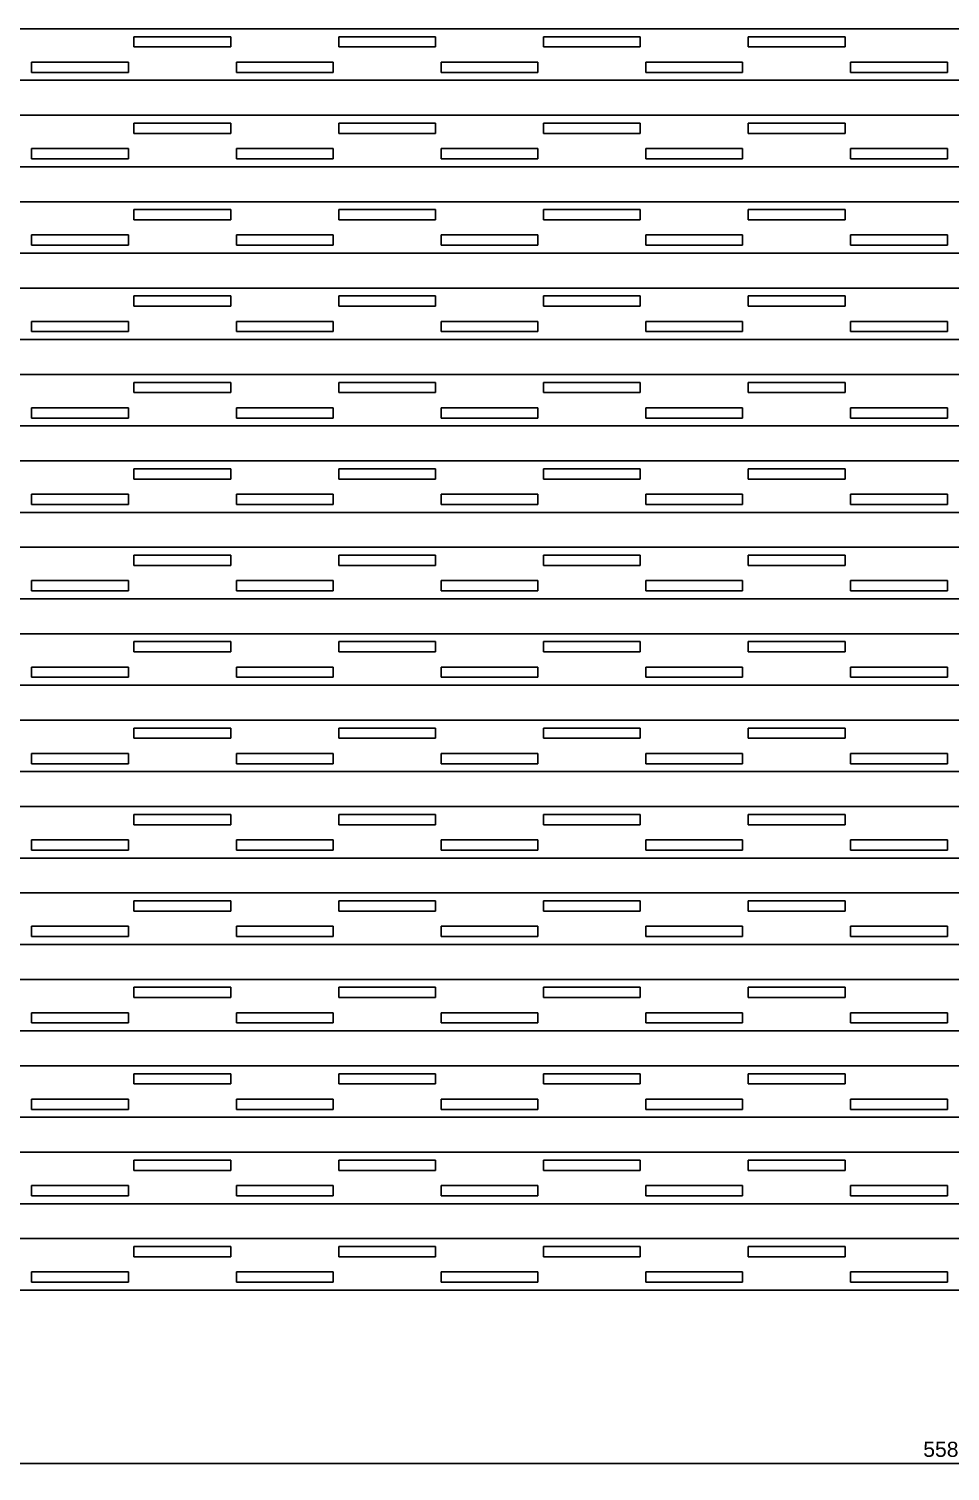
# Model space of a CAD drawing. Header units: millimetres. Extents: x 2508 to 3079, y 1225 to 1463.
# Drawn here: x 2647.7 to 2800, y 1224.8 to 1463.1 of the extents above; entities that cross this region are included whole.
import ezdxf

# ---------------------------------------------------------------- set-up
doc = ezdxf.new("R2010")
doc.units = ezdxf.units.MM
doc.styles.get("Standard").update_dxf_attribs({"font": 'arial.ttf'})
doc.dimstyles.new('ISO-25', dxfattribs={"dimtxt": 2.5, "dimasz": 2.5, "dimexe": 1.25, "dimexo": 0.625, "dimtad": 1, "dimtxsty": 'Standard', "dimcen": 2.5, "dimadec": 0, "dimazin": 0, "dimtfac": 1, "dimtmove": 0, "dimatfit": 3, "dimfxl": 1, "dimarcsym": 0})

# ---------------------------------------------------------------- blocks, each defined once
blk = doc.blocks.new('*D1')
at = {"color": 0, "lineweight": -2, "transparency": 16777216}
for p, q in [((2520.85, 1254.11), (2520.85, 1224.82)), ((3079.04, 1254.11), (3079.04, 1224.82)), ((2523.35, 1226.07), (3076.54, 1226.07))]:
    blk.add_line(p, q, dxfattribs=at)
at = {"color": 0, "transparency": 16777216}
for points in [[(2523.35, 1226.49), (2523.35, 1225.66), (2520.85, 1226.07)], [(3076.54, 1226.49), (3076.54, 1225.66), (3079.04, 1226.07)]]:
    blk.add_solid(points, dxfattribs=at)
at = {"layer": 'Defpoints', "color": 0, "transparency": 16777216}
for p in [(2520.85, 1254.73, -3.5), (3079.04, 1254.73, -3.5), (3079.04, 1226.07)]:
    blk.add_point(p, dxfattribs=at)
at = {"color": 0, "transparency": 16777216, "insert": (2799.95, 1228.2), "char_height": 2.5, "attachment_point": 5}
blk.add_mtext('558,2', dxfattribs=at)

msp = doc.modelspace()

# ---------------------------------------------------------------- linework, layer by layer
for p, q in [((3079.04422, 1463.08455), (2520.84922, 1463.08455)), ((2681.12922, 1461.78055), (2665.12922, 1461.78055)), ((2665.12922, 1461.78055), (2665.12922, 1460.08855)), ((2681.12922, 1460.08855), (2681.12922, 1461.78055)), ((2714.96922, 1461.78055), (2698.96922, 1461.78055)), ((2698.96922, 1461.78055), (2698.96922, 1460.08855)), ((2714.96922, 1460.08855), (2714.96922, 1461.78055)), ((2748.80922, 1461.78055), (2732.80922, 1461.78055)), ((2732.80922, 1461.78055), (2732.80922, 1460.08855)), ((2748.80922, 1460.08855), (2748.80922, 1461.78055)), ((2782.64922, 1461.78055), (2766.64922, 1461.78055)), ((2766.64922, 1461.78055), (2766.64922, 1460.08855)), ((2782.64922, 1460.08855), (2782.64922, 1461.78055)), ((2665.12922, 1460.08855), (2681.12922, 1460.08855)), ((2698.96922, 1460.08855), (2714.96922, 1460.08855)), ((2732.80922, 1460.08855), (2748.80922, 1460.08855)), ((2766.64922, 1460.08855), (2782.64922, 1460.08855)), ((2664.20922, 1457.58055), (2648.20922, 1457.58055)), ((2648.20922, 1457.58055), (2648.20922, 1455.88855)), ((2648.20922, 1455.88855), (2664.20922, 1455.88855)), ((2664.20922, 1455.88855), (2664.20922, 1457.58055)), ((2698.04922, 1457.58055), (2682.04922, 1457.58055)), ((2682.04922, 1457.58055), (2682.04922, 1455.88855)), ((2682.04922, 1455.88855), (2698.04922, 1455.88855)), ((2698.04922, 1455.88855), (2698.04922, 1457.58055)), ((2731.88922, 1457.58055), (2715.88922, 1457.58055)), ((2715.88922, 1457.58055), (2715.88922, 1455.88855)), ((2715.88922, 1455.88855), (2731.88922, 1455.88855)), ((2731.88922, 1455.88855), (2731.88922, 1457.58055)), ((2765.72922, 1457.58055), (2749.72922, 1457.58055)), ((2749.72922, 1457.58055), (2749.72922, 1455.88855)), ((2749.72922, 1455.88855), (2765.72922, 1455.88855)), ((2765.72922, 1455.88855), (2765.72922, 1457.58055)), ((2799.56922, 1457.58055), (2783.56922, 1457.58055)), ((2783.56922, 1457.58055), (2783.56922, 1455.88855)), ((2783.56922, 1455.88855), (2799.56922, 1455.88855)), ((2799.56922, 1455.88855), (2799.56922, 1457.58055)), ((2520.84922, 1454.58455), (3079.04422, 1454.58455)), ((3079.04422, 1454.58455, -3.5), (2520.84922, 1454.58455, -3.5)), ((3079.04422, 1448.80955), (2520.84922, 1448.80955)), ((2681.12922, 1447.50555), (2665.12922, 1447.50555)), ((2665.12922, 1447.50555), (2665.12922, 1445.81355)), ((2681.12922, 1445.81355), (2681.12922, 1447.50555)), ((2714.96922, 1447.50555), (2698.96922, 1447.50555)), ((2698.96922, 1447.50555), (2698.96922, 1445.81355)), ((2714.96922, 1445.81355), (2714.96922, 1447.50555)), ((2748.80922, 1447.50555), (2732.80922, 1447.50555)), ((2732.80922, 1447.50555), (2732.80922, 1445.81355)), ((2748.80922, 1445.81355), (2748.80922, 1447.50555)), ((2782.64922, 1447.50555), (2766.64922, 1447.50555)), ((2766.64922, 1447.50555), (2766.64922, 1445.81355)), ((2782.64922, 1445.81355), (2782.64922, 1447.50555)), ((2665.12922, 1445.81355), (2681.12922, 1445.81355)), ((2698.96922, 1445.81355), (2714.96922, 1445.81355)), ((2732.80922, 1445.81355), (2748.80922, 1445.81355)), ((2766.64922, 1445.81355), (2782.64922, 1445.81355)), ((2664.20922, 1443.30555), (2648.20922, 1443.30555)), ((2648.20922, 1443.30555), (2648.20922, 1441.61355)), ((2648.20922, 1441.61355), (2664.20922, 1441.61355)), ((2664.20922, 1441.61355), (2664.20922, 1443.30555)), ((2698.04922, 1443.30555), (2682.04922, 1443.30555)), ((2682.04922, 1443.30555), (2682.04922, 1441.61355)), ((2682.04922, 1441.61355), (2698.04922, 1441.61355)), ((2698.04922, 1441.61355), (2698.04922, 1443.30555)), ((2731.88922, 1443.30555), (2715.88922, 1443.30555)), ((2715.88922, 1443.30555), (2715.88922, 1441.61355)), ((2715.88922, 1441.61355), (2731.88922, 1441.61355)), ((2731.88922, 1441.61355), (2731.88922, 1443.30555)), ((2765.72922, 1443.30555), (2749.72922, 1443.30555)), ((2749.72922, 1443.30555), (2749.72922, 1441.61355)), ((2749.72922, 1441.61355), (2765.72922, 1441.61355)), ((2765.72922, 1441.61355), (2765.72922, 1443.30555)), ((2799.56922, 1443.30555), (2783.56922, 1443.30555)), ((2783.56922, 1443.30555), (2783.56922, 1441.61355)), ((2783.56922, 1441.61355), (2799.56922, 1441.61355)), ((2799.56922, 1441.61355), (2799.56922, 1443.30555)), ((2520.84922, 1440.30955), (3079.04422, 1440.30955)), ((3079.04422, 1440.30955, -3.5), (2520.84922, 1440.30955, -3.5)), ((3079.04422, 1434.53455), (2520.84922, 1434.53455)), ((2681.12922, 1433.23055), (2665.12922, 1433.23055)), ((2665.12922, 1433.23055), (2665.12922, 1431.53855)), ((2681.12922, 1431.53855), (2681.12922, 1433.23055)), ((2714.96922, 1433.23055), (2698.96922, 1433.23055)), ((2698.96922, 1433.23055), (2698.96922, 1431.53855)), ((2714.96922, 1431.53855), (2714.96922, 1433.23055)), ((2748.80922, 1433.23055), (2732.80922, 1433.23055)), ((2732.80922, 1433.23055), (2732.80922, 1431.53855)), ((2748.80922, 1431.53855), (2748.80922, 1433.23055)), ((2782.64922, 1433.23055), (2766.64922, 1433.23055)), ((2766.64922, 1433.23055), (2766.64922, 1431.53855)), ((2782.64922, 1431.53855), (2782.64922, 1433.23055)), ((2665.12922, 1431.53855), (2681.12922, 1431.53855)), ((2698.96922, 1431.53855), (2714.96922, 1431.53855)), ((2732.80922, 1431.53855), (2748.80922, 1431.53855)), ((2766.64922, 1431.53855), (2782.64922, 1431.53855)), ((2664.20922, 1429.03055), (2648.20922, 1429.03055)), ((2648.20922, 1429.03055), (2648.20922, 1427.33855)), ((2648.20922, 1427.33855), (2664.20922, 1427.33855)), ((2664.20922, 1427.33855), (2664.20922, 1429.03055)), ((2698.04922, 1429.03055), (2682.04922, 1429.03055)), ((2682.04922, 1429.03055), (2682.04922, 1427.33855)), ((2682.04922, 1427.33855), (2698.04922, 1427.33855)), ((2698.04922, 1427.33855), (2698.04922, 1429.03055)), ((2731.88922, 1429.03055), (2715.88922, 1429.03055)), ((2715.88922, 1429.03055), (2715.88922, 1427.33855)), ((2715.88922, 1427.33855), (2731.88922, 1427.33855)), ((2731.88922, 1427.33855), (2731.88922, 1429.03055)), ((2765.72922, 1429.03055), (2749.72922, 1429.03055)), ((2749.72922, 1429.03055), (2749.72922, 1427.33855)), ((2749.72922, 1427.33855), (2765.72922, 1427.33855)), ((2765.72922, 1427.33855), (2765.72922, 1429.03055)), ((2799.56922, 1429.03055), (2783.56922, 1429.03055)), ((2783.56922, 1429.03055), (2783.56922, 1427.33855)), ((2783.56922, 1427.33855), (2799.56922, 1427.33855)), ((2799.56922, 1427.33855), (2799.56922, 1429.03055)), ((2520.84922, 1426.03455), (3079.04422, 1426.03455)), ((3079.04422, 1426.03455, -3.5), (2520.84922, 1426.03455, -3.5)), ((3079.04422, 1420.25955), (2520.84922, 1420.25955)), ((2681.12922, 1418.95555), (2665.12922, 1418.95555)), ((2665.12922, 1418.95555), (2665.12922, 1417.26355)), ((2681.12922, 1417.26355), (2681.12922, 1418.95555)), ((2714.96922, 1418.95555), (2698.96922, 1418.95555)), ((2698.96922, 1418.95555), (2698.96922, 1417.26355)), ((2714.96922, 1417.26355), (2714.96922, 1418.95555)), ((2748.80922, 1418.95555), (2732.80922, 1418.95555)), ((2732.80922, 1418.95555), (2732.80922, 1417.26355)), ((2748.80922, 1417.26355), (2748.80922, 1418.95555)), ((2782.64922, 1418.95555), (2766.64922, 1418.95555)), ((2766.64922, 1418.95555), (2766.64922, 1417.26355)), ((2782.64922, 1417.26355), (2782.64922, 1418.95555)), ((2665.12922, 1417.26355), (2681.12922, 1417.26355)), ((2698.96922, 1417.26355), (2714.96922, 1417.26355)), ((2732.80922, 1417.26355), (2748.80922, 1417.26355)), ((2766.64922, 1417.26355), (2782.64922, 1417.26355)), ((2664.20922, 1414.75555), (2648.20922, 1414.75555)), ((2648.20922, 1414.75555), (2648.20922, 1413.06355)), ((2648.20922, 1413.06355), (2664.20922, 1413.06355)), ((2664.20922, 1413.06355), (2664.20922, 1414.75555)), ((2698.04922, 1414.75555), (2682.04922, 1414.75555)), ((2682.04922, 1414.75555), (2682.04922, 1413.06355)), ((2682.04922, 1413.06355), (2698.04922, 1413.06355)), ((2698.04922, 1413.06355), (2698.04922, 1414.75555)), ((2731.88922, 1414.75555), (2715.88922, 1414.75555)), ((2715.88922, 1414.75555), (2715.88922, 1413.06355)), ((2715.88922, 1413.06355), (2731.88922, 1413.06355)), ((2731.88922, 1413.06355), (2731.88922, 1414.75555)), ((2765.72922, 1414.75555), (2749.72922, 1414.75555)), ((2749.72922, 1414.75555), (2749.72922, 1413.06355)), ((2749.72922, 1413.06355), (2765.72922, 1413.06355)), ((2765.72922, 1413.06355), (2765.72922, 1414.75555)), ((2799.56922, 1414.75555), (2783.56922, 1414.75555)), ((2783.56922, 1414.75555), (2783.56922, 1413.06355)), ((2783.56922, 1413.06355), (2799.56922, 1413.06355)), ((2799.56922, 1413.06355), (2799.56922, 1414.75555)), ((2520.84922, 1411.75955), (3079.04422, 1411.75955)), ((3079.04422, 1411.75955, -3.5), (2520.84922, 1411.75955, -3.5)), ((3079.04422, 1405.98455), (2520.84922, 1405.98455)), ((2681.12922, 1404.68055), (2665.12922, 1404.68055)), ((2665.12922, 1404.68055), (2665.12922, 1402.98855)), ((2681.12922, 1402.98855), (2681.12922, 1404.68055)), ((2714.96922, 1404.68055), (2698.96922, 1404.68055)), ((2698.96922, 1404.68055), (2698.96922, 1402.98855)), ((2714.96922, 1402.98855), (2714.96922, 1404.68055)), ((2748.80922, 1404.68055), (2732.80922, 1404.68055)), ((2732.80922, 1404.68055), (2732.80922, 1402.98855)), ((2748.80922, 1402.98855), (2748.80922, 1404.68055)), ((2782.64922, 1404.68055), (2766.64922, 1404.68055)), ((2766.64922, 1404.68055), (2766.64922, 1402.98855)), ((2782.64922, 1402.98855), (2782.64922, 1404.68055)), ((2665.12922, 1402.98855), (2681.12922, 1402.98855)), ((2698.96922, 1402.98855), (2714.96922, 1402.98855)), ((2732.80922, 1402.98855), (2748.80922, 1402.98855)), ((2766.64922, 1402.98855), (2782.64922, 1402.98855)), ((2664.20922, 1400.48055), (2648.20922, 1400.48055)), ((2648.20922, 1400.48055), (2648.20922, 1398.78855)), ((2648.20922, 1398.78855), (2664.20922, 1398.78855)), ((2664.20922, 1398.78855), (2664.20922, 1400.48055)), ((2698.04922, 1400.48055), (2682.04922, 1400.48055)), ((2682.04922, 1400.48055), (2682.04922, 1398.78855)), ((2682.04922, 1398.78855), (2698.04922, 1398.78855)), ((2698.04922, 1398.78855), (2698.04922, 1400.48055)), ((2731.88922, 1400.48055), (2715.88922, 1400.48055)), ((2715.88922, 1400.48055), (2715.88922, 1398.78855)), ((2715.88922, 1398.78855), (2731.88922, 1398.78855)), ((2731.88922, 1398.78855), (2731.88922, 1400.48055)), ((2765.72922, 1400.48055), (2749.72922, 1400.48055)), ((2749.72922, 1400.48055), (2749.72922, 1398.78855)), ((2749.72922, 1398.78855), (2765.72922, 1398.78855)), ((2765.72922, 1398.78855), (2765.72922, 1400.48055)), ((2799.56922, 1400.48055), (2783.56922, 1400.48055)), ((2783.56922, 1400.48055), (2783.56922, 1398.78855)), ((2783.56922, 1398.78855), (2799.56922, 1398.78855)), ((2799.56922, 1398.78855), (2799.56922, 1400.48055)), ((2520.84922, 1397.48455), (3079.04422, 1397.48455)), ((3079.04422, 1397.48455, -3.5), (2520.84922, 1397.48455, -3.5)), ((3079.04422, 1391.70955), (2520.84922, 1391.70955)), ((2681.12922, 1390.40555), (2665.12922, 1390.40555)), ((2665.12922, 1390.40555), (2665.12922, 1388.71355)), ((2681.12922, 1388.71355), (2681.12922, 1390.40555)), ((2714.96922, 1390.40555), (2698.96922, 1390.40555)), ((2698.96922, 1390.40555), (2698.96922, 1388.71355)), ((2714.96922, 1388.71355), (2714.96922, 1390.40555)), ((2748.80922, 1390.40555), (2732.80922, 1390.40555)), ((2732.80922, 1390.40555), (2732.80922, 1388.71355)), ((2748.80922, 1388.71355), (2748.80922, 1390.40555)), ((2782.64922, 1390.40555), (2766.64922, 1390.40555)), ((2766.64922, 1390.40555), (2766.64922, 1388.71355)), ((2782.64922, 1388.71355), (2782.64922, 1390.40555)), ((2665.12922, 1388.71355), (2681.12922, 1388.71355)), ((2698.96922, 1388.71355), (2714.96922, 1388.71355)), ((2732.80922, 1388.71355), (2748.80922, 1388.71355)), ((2766.64922, 1388.71355), (2782.64922, 1388.71355)), ((2664.20922, 1386.20555), (2648.20922, 1386.20555)), ((2648.20922, 1386.20555), (2648.20922, 1384.51355)), ((2648.20922, 1384.51355), (2664.20922, 1384.51355)), ((2664.20922, 1384.51355), (2664.20922, 1386.20555)), ((2698.04922, 1386.20555), (2682.04922, 1386.20555)), ((2682.04922, 1386.20555), (2682.04922, 1384.51355)), ((2682.04922, 1384.51355), (2698.04922, 1384.51355)), ((2698.04922, 1384.51355), (2698.04922, 1386.20555)), ((2731.88922, 1386.20555), (2715.88922, 1386.20555)), ((2715.88922, 1386.20555), (2715.88922, 1384.51355)), ((2715.88922, 1384.51355), (2731.88922, 1384.51355)), ((2731.88922, 1384.51355), (2731.88922, 1386.20555)), ((2765.72922, 1386.20555), (2749.72922, 1386.20555)), ((2749.72922, 1386.20555), (2749.72922, 1384.51355)), ((2749.72922, 1384.51355), (2765.72922, 1384.51355)), ((2765.72922, 1384.51355), (2765.72922, 1386.20555)), ((2799.56922, 1386.20555), (2783.56922, 1386.20555)), ((2783.56922, 1386.20555), (2783.56922, 1384.51355)), ((2783.56922, 1384.51355), (2799.56922, 1384.51355)), ((2799.56922, 1384.51355), (2799.56922, 1386.20555)), ((2520.84922, 1383.20955), (3079.04422, 1383.20955)), ((3079.04422, 1383.20955, -3.5), (2520.84922, 1383.20955, -3.5)), ((3079.04422, 1377.43455), (2520.84922, 1377.43455)), ((2681.12922, 1376.13055), (2665.12922, 1376.13055)), ((2665.12922, 1376.13055), (2665.12922, 1374.43855)), ((2681.12922, 1374.43855), (2681.12922, 1376.13055)), ((2714.96922, 1376.13055), (2698.96922, 1376.13055)), ((2698.96922, 1376.13055), (2698.96922, 1374.43855)), ((2714.96922, 1374.43855), (2714.96922, 1376.13055)), ((2748.80922, 1376.13055), (2732.80922, 1376.13055)), ((2732.80922, 1376.13055), (2732.80922, 1374.43855)), ((2748.80922, 1374.43855), (2748.80922, 1376.13055)), ((2782.64922, 1376.13055), (2766.64922, 1376.13055)), ((2766.64922, 1376.13055), (2766.64922, 1374.43855)), ((2782.64922, 1374.43855), (2782.64922, 1376.13055)), ((2665.12922, 1374.43855), (2681.12922, 1374.43855)), ((2698.96922, 1374.43855), (2714.96922, 1374.43855)), ((2732.80922, 1374.43855), (2748.80922, 1374.43855)), ((2766.64922, 1374.43855), (2782.64922, 1374.43855)), ((2664.20922, 1371.93055), (2648.20922, 1371.93055)), ((2648.20922, 1371.93055), (2648.20922, 1370.23855)), ((2648.20922, 1370.23855), (2664.20922, 1370.23855)), ((2664.20922, 1370.23855), (2664.20922, 1371.93055)), ((2698.04922, 1371.93055), (2682.04922, 1371.93055)), ((2682.04922, 1371.93055), (2682.04922, 1370.23855)), ((2682.04922, 1370.23855), (2698.04922, 1370.23855)), ((2698.04922, 1370.23855), (2698.04922, 1371.93055)), ((2731.88922, 1371.93055), (2715.88922, 1371.93055)), ((2715.88922, 1371.93055), (2715.88922, 1370.23855)), ((2715.88922, 1370.23855), (2731.88922, 1370.23855)), ((2731.88922, 1370.23855), (2731.88922, 1371.93055)), ((2765.72922, 1371.93055), (2749.72922, 1371.93055)), ((2749.72922, 1371.93055), (2749.72922, 1370.23855)), ((2749.72922, 1370.23855), (2765.72922, 1370.23855)), ((2765.72922, 1370.23855), (2765.72922, 1371.93055)), ((2799.56922, 1371.93055), (2783.56922, 1371.93055)), ((2783.56922, 1371.93055), (2783.56922, 1370.23855)), ((2783.56922, 1370.23855), (2799.56922, 1370.23855)), ((2799.56922, 1370.23855), (2799.56922, 1371.93055)), ((2520.84922, 1368.93455), (3079.04422, 1368.93455)), ((3079.04422, 1368.93455, -3.5), (2520.84922, 1368.93455, -3.5)), ((3079.04422, 1363.15955), (2520.84922, 1363.15955)), ((2681.12922, 1361.85555), (2665.12922, 1361.85555)), ((2665.12922, 1361.85555), (2665.12922, 1360.16355)), ((2681.12922, 1360.16355), (2681.12922, 1361.85555)), ((2714.96922, 1361.85555), (2698.96922, 1361.85555)), ((2698.96922, 1361.85555), (2698.96922, 1360.16355)), ((2714.96922, 1360.16355), (2714.96922, 1361.85555)), ((2748.80922, 1361.85555), (2732.80922, 1361.85555)), ((2732.80922, 1361.85555), (2732.80922, 1360.16355)), ((2748.80922, 1360.16355), (2748.80922, 1361.85555)), ((2782.64922, 1361.85555), (2766.64922, 1361.85555)), ((2766.64922, 1361.85555), (2766.64922, 1360.16355)), ((2782.64922, 1360.16355), (2782.64922, 1361.85555)), ((2665.12922, 1360.16355), (2681.12922, 1360.16355)), ((2698.96922, 1360.16355), (2714.96922, 1360.16355)), ((2732.80922, 1360.16355), (2748.80922, 1360.16355)), ((2766.64922, 1360.16355), (2782.64922, 1360.16355)), ((2664.20922, 1357.65555), (2648.20922, 1357.65555)), ((2648.20922, 1357.65555), (2648.20922, 1355.96355)), ((2648.20922, 1355.96355), (2664.20922, 1355.96355)), ((2664.20922, 1355.96355), (2664.20922, 1357.65555)), ((2698.04922, 1357.65555), (2682.04922, 1357.65555)), ((2682.04922, 1357.65555), (2682.04922, 1355.96355)), ((2682.04922, 1355.96355), (2698.04922, 1355.96355)), ((2698.04922, 1355.96355), (2698.04922, 1357.65555)), ((2731.88922, 1357.65555), (2715.88922, 1357.65555)), ((2715.88922, 1357.65555), (2715.88922, 1355.96355)), ((2715.88922, 1355.96355), (2731.88922, 1355.96355)), ((2731.88922, 1355.96355), (2731.88922, 1357.65555)), ((2765.72922, 1357.65555), (2749.72922, 1357.65555)), ((2749.72922, 1357.65555), (2749.72922, 1355.96355)), ((2749.72922, 1355.96355), (2765.72922, 1355.96355)), ((2765.72922, 1355.96355), (2765.72922, 1357.65555)), ((2799.56922, 1357.65555), (2783.56922, 1357.65555)), ((2783.56922, 1357.65555), (2783.56922, 1355.96355)), ((2783.56922, 1355.96355), (2799.56922, 1355.96355)), ((2799.56922, 1355.96355), (2799.56922, 1357.65555)), ((2520.84922, 1354.65955), (3079.04422, 1354.65955)), ((3079.04422, 1354.65955, -3.5), (2520.84922, 1354.65955, -3.5)), ((3079.04422, 1348.88455), (2520.84922, 1348.88455)), ((2681.12922, 1347.58055), (2665.12922, 1347.58055)), ((2665.12922, 1347.58055), (2665.12922, 1345.88855)), ((2681.12922, 1345.88855), (2681.12922, 1347.58055)), ((2714.96922, 1347.58055), (2698.96922, 1347.58055)), ((2698.96922, 1347.58055), (2698.96922, 1345.88855)), ((2714.96922, 1345.88855), (2714.96922, 1347.58055)), ((2748.80922, 1347.58055), (2732.80922, 1347.58055)), ((2732.80922, 1347.58055), (2732.80922, 1345.88855)), ((2748.80922, 1345.88855), (2748.80922, 1347.58055)), ((2782.64922, 1347.58055), (2766.64922, 1347.58055)), ((2766.64922, 1347.58055), (2766.64922, 1345.88855)), ((2782.64922, 1345.88855), (2782.64922, 1347.58055)), ((2665.12922, 1345.88855), (2681.12922, 1345.88855)), ((2698.96922, 1345.88855), (2714.96922, 1345.88855)), ((2732.80922, 1345.88855), (2748.80922, 1345.88855)), ((2766.64922, 1345.88855), (2782.64922, 1345.88855)), ((2664.20922, 1343.38055), (2648.20922, 1343.38055)), ((2648.20922, 1343.38055), (2648.20922, 1341.68855)), ((2648.20922, 1341.68855), (2664.20922, 1341.68855)), ((2664.20922, 1341.68855), (2664.20922, 1343.38055)), ((2698.04922, 1343.38055), (2682.04922, 1343.38055)), ((2682.04922, 1343.38055), (2682.04922, 1341.68855)), ((2682.04922, 1341.68855), (2698.04922, 1341.68855)), ((2698.04922, 1341.68855), (2698.04922, 1343.38055)), ((2731.88922, 1343.38055), (2715.88922, 1343.38055)), ((2715.88922, 1343.38055), (2715.88922, 1341.68855)), ((2715.88922, 1341.68855), (2731.88922, 1341.68855)), ((2731.88922, 1341.68855), (2731.88922, 1343.38055)), ((2765.72922, 1343.38055), (2749.72922, 1343.38055)), ((2749.72922, 1343.38055), (2749.72922, 1341.68855)), ((2749.72922, 1341.68855), (2765.72922, 1341.68855)), ((2765.72922, 1341.68855), (2765.72922, 1343.38055)), ((2799.56922, 1343.38055), (2783.56922, 1343.38055)), ((2783.56922, 1343.38055), (2783.56922, 1341.68855)), ((2783.56922, 1341.68855), (2799.56922, 1341.68855)), ((2799.56922, 1341.68855), (2799.56922, 1343.38055)), ((2520.84922, 1340.38455), (3079.04422, 1340.38455)), ((3079.04422, 1340.38455, -3.5), (2520.84922, 1340.38455, -3.5)), ((3079.04422, 1334.60955), (2520.84922, 1334.60955)), ((2681.12922, 1333.30555), (2665.12922, 1333.30555)), ((2665.12922, 1333.30555), (2665.12922, 1331.61355)), ((2681.12922, 1331.61355), (2681.12922, 1333.30555)), ((2714.96922, 1333.30555), (2698.96922, 1333.30555)), ((2698.96922, 1333.30555), (2698.96922, 1331.61355)), ((2714.96922, 1331.61355), (2714.96922, 1333.30555)), ((2748.80922, 1333.30555), (2732.80922, 1333.30555)), ((2732.80922, 1333.30555), (2732.80922, 1331.61355)), ((2748.80922, 1331.61355), (2748.80922, 1333.30555)), ((2782.64922, 1333.30555), (2766.64922, 1333.30555)), ((2766.64922, 1333.30555), (2766.64922, 1331.61355)), ((2782.64922, 1331.61355), (2782.64922, 1333.30555)), ((2665.12922, 1331.61355), (2681.12922, 1331.61355)), ((2698.96922, 1331.61355), (2714.96922, 1331.61355)), ((2732.80922, 1331.61355), (2748.80922, 1331.61355)), ((2766.64922, 1331.61355), (2782.64922, 1331.61355)), ((2664.20922, 1329.10555), (2648.20922, 1329.10555)), ((2648.20922, 1329.10555), (2648.20922, 1327.41355)), ((2648.20922, 1327.41355), (2664.20922, 1327.41355)), ((2664.20922, 1327.41355), (2664.20922, 1329.10555)), ((2698.04922, 1329.10555), (2682.04922, 1329.10555)), ((2682.04922, 1329.10555), (2682.04922, 1327.41355)), ((2682.04922, 1327.41355), (2698.04922, 1327.41355)), ((2698.04922, 1327.41355), (2698.04922, 1329.10555)), ((2731.88922, 1329.10555), (2715.88922, 1329.10555)), ((2715.88922, 1329.10555), (2715.88922, 1327.41355)), ((2715.88922, 1327.41355), (2731.88922, 1327.41355)), ((2731.88922, 1327.41355), (2731.88922, 1329.10555)), ((2765.72922, 1329.10555), (2749.72922, 1329.10555)), ((2749.72922, 1329.10555), (2749.72922, 1327.41355)), ((2749.72922, 1327.41355), (2765.72922, 1327.41355)), ((2765.72922, 1327.41355), (2765.72922, 1329.10555)), ((2799.56922, 1329.10555), (2783.56922, 1329.10555)), ((2783.56922, 1329.10555), (2783.56922, 1327.41355)), ((2783.56922, 1327.41355), (2799.56922, 1327.41355)), ((2799.56922, 1327.41355), (2799.56922, 1329.10555)), ((2520.84922, 1326.10955), (3079.04422, 1326.10955)), ((3079.04422, 1326.10955, -3.5), (2520.84922, 1326.10955, -3.5)), ((3079.04422, 1320.33455), (2520.84922, 1320.33455)), ((2681.12922, 1319.03055), (2665.12922, 1319.03055)), ((2665.12922, 1319.03055), (2665.12922, 1317.33855)), ((2681.12922, 1317.33855), (2681.12922, 1319.03055)), ((2714.96922, 1319.03055), (2698.96922, 1319.03055)), ((2698.96922, 1319.03055), (2698.96922, 1317.33855)), ((2714.96922, 1317.33855), (2714.96922, 1319.03055)), ((2748.80922, 1319.03055), (2732.80922, 1319.03055)), ((2732.80922, 1319.03055), (2732.80922, 1317.33855)), ((2748.80922, 1317.33855), (2748.80922, 1319.03055)), ((2782.64922, 1319.03055), (2766.64922, 1319.03055)), ((2766.64922, 1319.03055), (2766.64922, 1317.33855)), ((2782.64922, 1317.33855), (2782.64922, 1319.03055)), ((2665.12922, 1317.33855), (2681.12922, 1317.33855)), ((2698.96922, 1317.33855), (2714.96922, 1317.33855)), ((2732.80922, 1317.33855), (2748.80922, 1317.33855)), ((2766.64922, 1317.33855), (2782.64922, 1317.33855)), ((2664.20922, 1314.83055), (2648.20922, 1314.83055)), ((2648.20922, 1314.83055), (2648.20922, 1313.13855)), ((2648.20922, 1313.13855), (2664.20922, 1313.13855)), ((2664.20922, 1313.13855), (2664.20922, 1314.83055)), ((2698.04922, 1314.83055), (2682.04922, 1314.83055)), ((2682.04922, 1314.83055), (2682.04922, 1313.13855)), ((2682.04922, 1313.13855), (2698.04922, 1313.13855)), ((2698.04922, 1313.13855), (2698.04922, 1314.83055)), ((2731.88922, 1314.83055), (2715.88922, 1314.83055)), ((2715.88922, 1314.83055), (2715.88922, 1313.13855)), ((2715.88922, 1313.13855), (2731.88922, 1313.13855)), ((2731.88922, 1313.13855), (2731.88922, 1314.83055)), ((2765.72922, 1314.83055), (2749.72922, 1314.83055)), ((2749.72922, 1314.83055), (2749.72922, 1313.13855)), ((2749.72922, 1313.13855), (2765.72922, 1313.13855)), ((2765.72922, 1313.13855), (2765.72922, 1314.83055)), ((2799.56922, 1314.83055), (2783.56922, 1314.83055)), ((2783.56922, 1314.83055), (2783.56922, 1313.13855)), ((2783.56922, 1313.13855), (2799.56922, 1313.13855)), ((2799.56922, 1313.13855), (2799.56922, 1314.83055)), ((2520.84922, 1311.83455), (3079.04422, 1311.83455)), ((3079.04422, 1311.83455, -3.5), (2520.84922, 1311.83455, -3.5)), ((3079.04422, 1306.05955), (2520.84922, 1306.05955)), ((2681.12922, 1304.75555), (2665.12922, 1304.75555)), ((2665.12922, 1304.75555), (2665.12922, 1303.06355)), ((2681.12922, 1303.06355), (2681.12922, 1304.75555)), ((2714.96922, 1304.75555), (2698.96922, 1304.75555)), ((2698.96922, 1304.75555), (2698.96922, 1303.06355)), ((2714.96922, 1303.06355), (2714.96922, 1304.75555)), ((2748.80922, 1304.75555), (2732.80922, 1304.75555)), ((2732.80922, 1304.75555), (2732.80922, 1303.06355)), ((2748.80922, 1303.06355), (2748.80922, 1304.75555)), ((2782.64922, 1304.75555), (2766.64922, 1304.75555)), ((2766.64922, 1304.75555), (2766.64922, 1303.06355)), ((2782.64922, 1303.06355), (2782.64922, 1304.75555)), ((2665.12922, 1303.06355), (2681.12922, 1303.06355)), ((2698.96922, 1303.06355), (2714.96922, 1303.06355)), ((2732.80922, 1303.06355), (2748.80922, 1303.06355)), ((2766.64922, 1303.06355), (2782.64922, 1303.06355)), ((2664.20922, 1300.55555), (2648.20922, 1300.55555)), ((2648.20922, 1300.55555), (2648.20922, 1298.86355)), ((2648.20922, 1298.86355), (2664.20922, 1298.86355)), ((2664.20922, 1298.86355), (2664.20922, 1300.55555)), ((2698.04922, 1300.55555), (2682.04922, 1300.55555)), ((2682.04922, 1300.55555), (2682.04922, 1298.86355)), ((2682.04922, 1298.86355), (2698.04922, 1298.86355)), ((2698.04922, 1298.86355), (2698.04922, 1300.55555)), ((2731.88922, 1300.55555), (2715.88922, 1300.55555)), ((2715.88922, 1300.55555), (2715.88922, 1298.86355)), ((2715.88922, 1298.86355), (2731.88922, 1298.86355)), ((2731.88922, 1298.86355), (2731.88922, 1300.55555)), ((2765.72922, 1300.55555), (2749.72922, 1300.55555)), ((2749.72922, 1300.55555), (2749.72922, 1298.86355)), ((2749.72922, 1298.86355), (2765.72922, 1298.86355)), ((2765.72922, 1298.86355), (2765.72922, 1300.55555)), ((2799.56922, 1300.55555), (2783.56922, 1300.55555)), ((2783.56922, 1300.55555), (2783.56922, 1298.86355)), ((2783.56922, 1298.86355), (2799.56922, 1298.86355)), ((2799.56922, 1298.86355), (2799.56922, 1300.55555)), ((2520.84922, 1297.55955), (3079.04422, 1297.55955)), ((3079.04422, 1297.55955, -3.5), (2520.84922, 1297.55955, -3.5)), ((3079.04422, 1291.78455), (2520.84922, 1291.78455)), ((2681.12922, 1290.48055), (2665.12922, 1290.48055)), ((2665.12922, 1290.48055), (2665.12922, 1288.78855)), ((2681.12922, 1288.78855), (2681.12922, 1290.48055)), ((2714.96922, 1290.48055), (2698.96922, 1290.48055)), ((2698.96922, 1290.48055), (2698.96922, 1288.78855)), ((2714.96922, 1288.78855), (2714.96922, 1290.48055)), ((2748.80922, 1290.48055), (2732.80922, 1290.48055)), ((2732.80922, 1290.48055), (2732.80922, 1288.78855)), ((2748.80922, 1288.78855), (2748.80922, 1290.48055)), ((2782.64922, 1290.48055), (2766.64922, 1290.48055)), ((2766.64922, 1290.48055), (2766.64922, 1288.78855)), ((2782.64922, 1288.78855), (2782.64922, 1290.48055)), ((2665.12922, 1288.78855), (2681.12922, 1288.78855)), ((2698.96922, 1288.78855), (2714.96922, 1288.78855)), ((2732.80922, 1288.78855), (2748.80922, 1288.78855)), ((2766.64922, 1288.78855), (2782.64922, 1288.78855)), ((2664.20922, 1286.28055), (2648.20922, 1286.28055)), ((2648.20922, 1286.28055), (2648.20922, 1284.58855)), ((2648.20922, 1284.58855), (2664.20922, 1284.58855)), ((2664.20922, 1284.58855), (2664.20922, 1286.28055)), ((2698.04922, 1286.28055), (2682.04922, 1286.28055)), ((2682.04922, 1286.28055), (2682.04922, 1284.58855)), ((2682.04922, 1284.58855), (2698.04922, 1284.58855)), ((2698.04922, 1284.58855), (2698.04922, 1286.28055)), ((2731.88922, 1286.28055), (2715.88922, 1286.28055)), ((2715.88922, 1286.28055), (2715.88922, 1284.58855)), ((2715.88922, 1284.58855), (2731.88922, 1284.58855)), ((2731.88922, 1284.58855), (2731.88922, 1286.28055)), ((2765.72922, 1286.28055), (2749.72922, 1286.28055)), ((2749.72922, 1286.28055), (2749.72922, 1284.58855)), ((2749.72922, 1284.58855), (2765.72922, 1284.58855)), ((2765.72922, 1284.58855), (2765.72922, 1286.28055)), ((2799.56922, 1286.28055), (2783.56922, 1286.28055)), ((2783.56922, 1286.28055), (2783.56922, 1284.58855)), ((2783.56922, 1284.58855), (2799.56922, 1284.58855)), ((2799.56922, 1284.58855), (2799.56922, 1286.28055)), ((2520.84922, 1283.28455), (3079.04422, 1283.28455)), ((3079.04422, 1283.28455, -3.5), (2520.84922, 1283.28455, -3.5)), ((3079.04422, 1277.50955), (2520.84922, 1277.50955)), ((2681.12922, 1276.20555), (2665.12922, 1276.20555)), ((2665.12922, 1276.20555), (2665.12922, 1274.51355)), ((2681.12922, 1274.51355), (2681.12922, 1276.20555)), ((2714.96922, 1276.20555), (2698.96922, 1276.20555)), ((2698.96922, 1276.20555), (2698.96922, 1274.51355)), ((2714.96922, 1274.51355), (2714.96922, 1276.20555)), ((2748.80922, 1276.20555), (2732.80922, 1276.20555)), ((2732.80922, 1276.20555), (2732.80922, 1274.51355)), ((2748.80922, 1274.51355), (2748.80922, 1276.20555)), ((2782.64922, 1276.20555), (2766.64922, 1276.20555)), ((2766.64922, 1276.20555), (2766.64922, 1274.51355)), ((2782.64922, 1274.51355), (2782.64922, 1276.20555)), ((2665.12922, 1274.51355), (2681.12922, 1274.51355)), ((2698.96922, 1274.51355), (2714.96922, 1274.51355)), ((2732.80922, 1274.51355), (2748.80922, 1274.51355)), ((2766.64922, 1274.51355), (2782.64922, 1274.51355)), ((2664.20922, 1272.00555), (2648.20922, 1272.00555)), ((2648.20922, 1272.00555), (2648.20922, 1270.31355)), ((2648.20922, 1270.31355), (2664.20922, 1270.31355)), ((2664.20922, 1270.31355), (2664.20922, 1272.00555)), ((2698.04922, 1272.00555), (2682.04922, 1272.00555)), ((2682.04922, 1272.00555), (2682.04922, 1270.31355)), ((2682.04922, 1270.31355), (2698.04922, 1270.31355)), ((2698.04922, 1270.31355), (2698.04922, 1272.00555)), ((2731.88922, 1272.00555), (2715.88922, 1272.00555)), ((2715.88922, 1272.00555), (2715.88922, 1270.31355)), ((2715.88922, 1270.31355), (2731.88922, 1270.31355)), ((2731.88922, 1270.31355), (2731.88922, 1272.00555)), ((2765.72922, 1272.00555), (2749.72922, 1272.00555)), ((2749.72922, 1272.00555), (2749.72922, 1270.31355)), ((2749.72922, 1270.31355), (2765.72922, 1270.31355)), ((2765.72922, 1270.31355), (2765.72922, 1272.00555)), ((2799.56922, 1272.00555), (2783.56922, 1272.00555)), ((2783.56922, 1272.00555), (2783.56922, 1270.31355)), ((2783.56922, 1270.31355), (2799.56922, 1270.31355)), ((2799.56922, 1270.31355), (2799.56922, 1272.00555)), ((2520.84922, 1269.00955), (3079.04422, 1269.00955)), ((3079.04422, 1269.00955, -3.5), (2520.84922, 1269.00955, -3.5)), ((3079.04422, 1263.23455), (2520.84922, 1263.23455)), ((2681.12922, 1261.93055), (2665.12922, 1261.93055)), ((2665.12922, 1261.93055), (2665.12922, 1260.23855)), ((2681.12922, 1260.23855), (2681.12922, 1261.93055)), ((2714.96922, 1261.93055), (2698.96922, 1261.93055)), ((2698.96922, 1261.93055), (2698.96922, 1260.23855)), ((2714.96922, 1260.23855), (2714.96922, 1261.93055)), ((2748.80922, 1261.93055), (2732.80922, 1261.93055)), ((2732.80922, 1261.93055), (2732.80922, 1260.23855)), ((2748.80922, 1260.23855), (2748.80922, 1261.93055)), ((2782.64922, 1261.93055), (2766.64922, 1261.93055)), ((2766.64922, 1261.93055), (2766.64922, 1260.23855)), ((2782.64922, 1260.23855), (2782.64922, 1261.93055)), ((2665.12922, 1260.23855), (2681.12922, 1260.23855)), ((2698.96922, 1260.23855), (2714.96922, 1260.23855)), ((2732.80922, 1260.23855), (2748.80922, 1260.23855)), ((2766.64922, 1260.23855), (2782.64922, 1260.23855)), ((2664.20922, 1257.73055), (2648.20922, 1257.73055)), ((2648.20922, 1257.73055), (2648.20922, 1256.03855)), ((2648.20922, 1256.03855), (2664.20922, 1256.03855)), ((2664.20922, 1256.03855), (2664.20922, 1257.73055)), ((2698.04922, 1257.73055), (2682.04922, 1257.73055)), ((2682.04922, 1257.73055), (2682.04922, 1256.03855)), ((2682.04922, 1256.03855), (2698.04922, 1256.03855)), ((2698.04922, 1256.03855), (2698.04922, 1257.73055)), ((2731.88922, 1257.73055), (2715.88922, 1257.73055)), ((2715.88922, 1257.73055), (2715.88922, 1256.03855)), ((2715.88922, 1256.03855), (2731.88922, 1256.03855)), ((2731.88922, 1256.03855), (2731.88922, 1257.73055)), ((2765.72922, 1257.73055), (2749.72922, 1257.73055)), ((2749.72922, 1257.73055), (2749.72922, 1256.03855)), ((2749.72922, 1256.03855), (2765.72922, 1256.03855)), ((2765.72922, 1256.03855), (2765.72922, 1257.73055)), ((2799.56922, 1257.73055), (2783.56922, 1257.73055)), ((2783.56922, 1257.73055), (2783.56922, 1256.03855)), ((2783.56922, 1256.03855), (2799.56922, 1256.03855)), ((2799.56922, 1256.03855), (2799.56922, 1257.73055)), ((2520.84922, 1254.73455), (3079.04422, 1254.73455)), ((3079.04422, 1254.73455, -3.5), (2520.84922, 1254.73455, -3.5))]:
    msp.add_line(p, q)

# ---------------------------------------------------------------- dimensions: what is measured, and where the dimension line sits
dim = msp.add_aligned_dim(p1=(2520.8492171748, 1254.7345536029, -3.5), p2=(3079.0442171748, 1254.7345536029, -3.5), distance=-28.6619257073, dimstyle='ISO-25')
dim.commit()
dim.dimension.update_dxf_attribs({"geometry": '*D1', "text_midpoint": (2799.9467171748, 1228.2000153445)})

doc.saveas('drawing.dxf')
